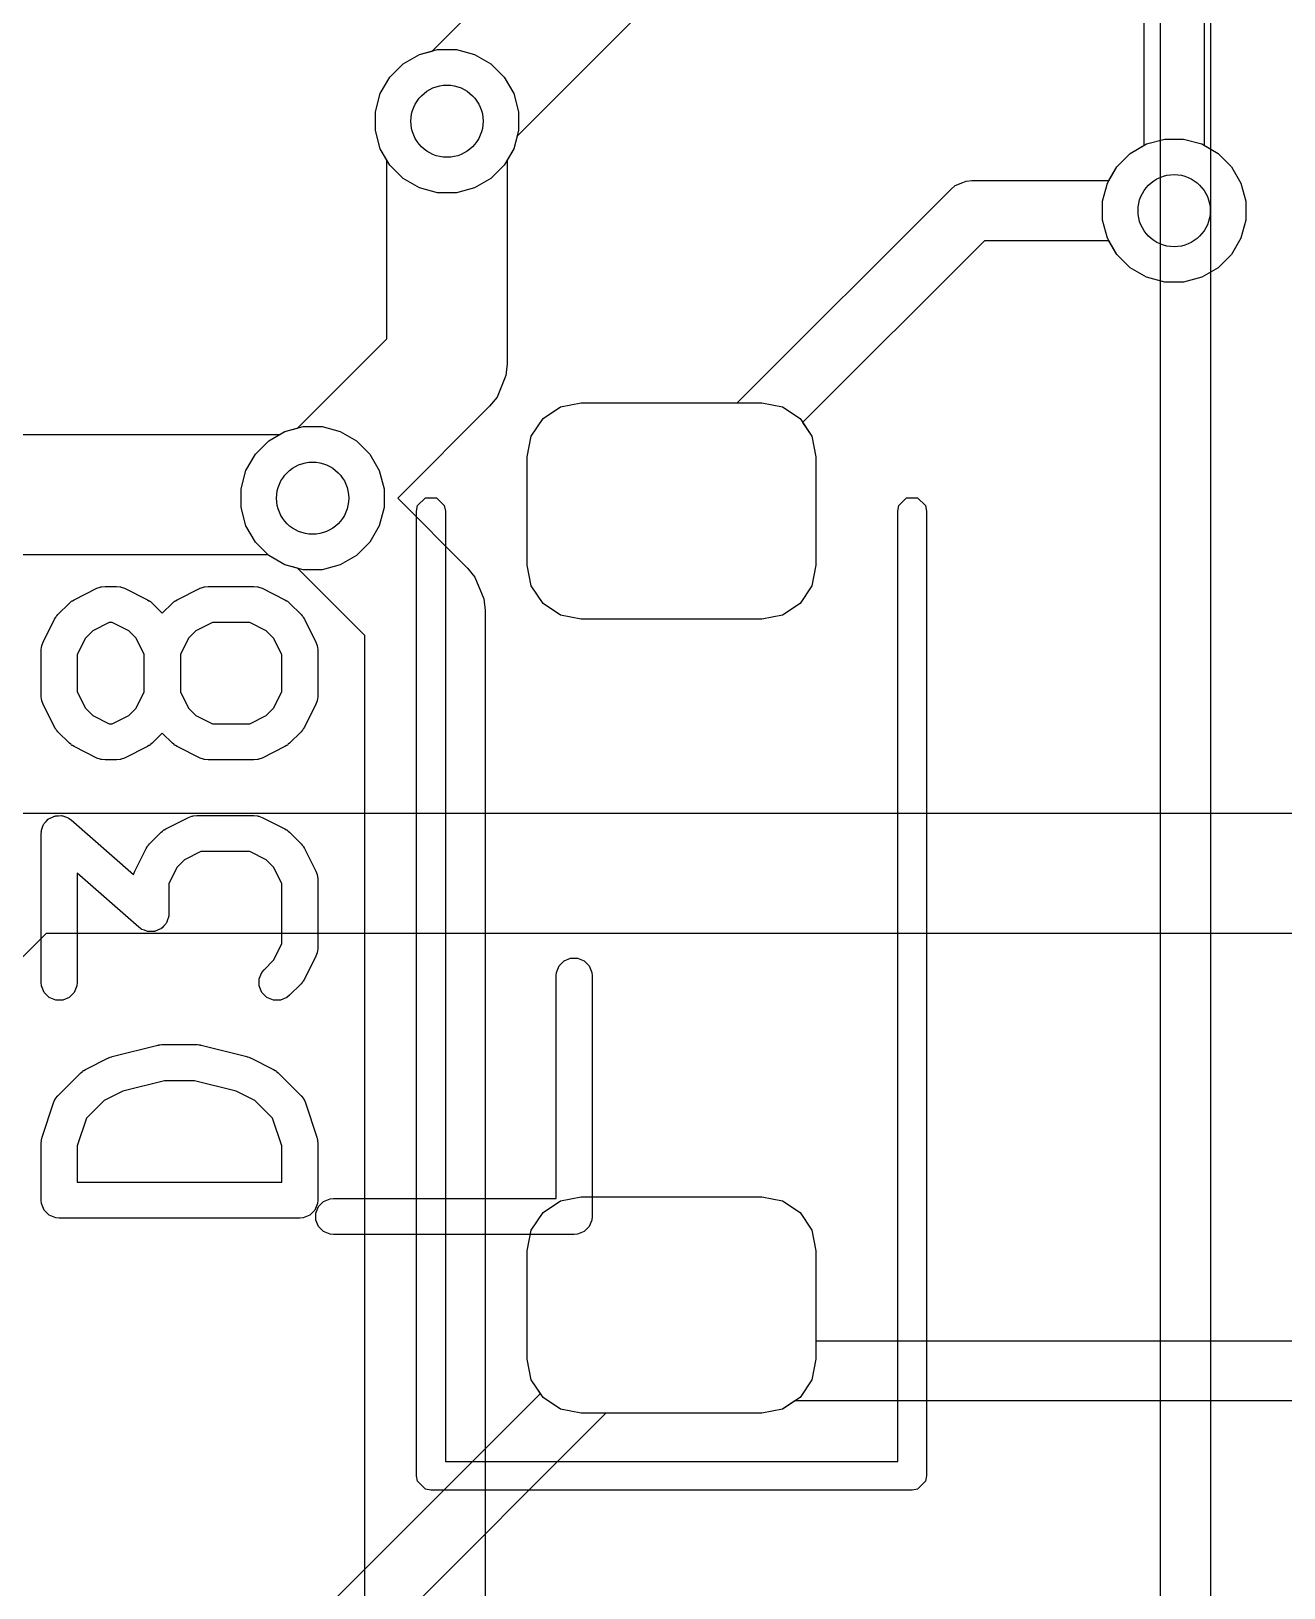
# Model space of a CAD drawing. Header units: millimetres. Extents: x 14 to 286, y -133 to -45.
# Drawn here: x 252.81 to 258.02, y -84.68 to -78.21 of the extents above; entities that cross this region are included whole.
import ezdxf

# ---------------------------------------------------------------- set-up
doc = ezdxf.new("R2010")
doc.units = ezdxf.units.MM
for name, color, linetype, true_color in [('B.Cu', 153, 'CONTINUOUS', 0x4d7fc4), ('F.Cu', 13, 'CONTINUOUS', 0xc83434), ('F.Mask', 201, 'CONTINUOUS', 0xd864ff), ('F.Paste', 253, 'CONTINUOUS', 0xb4a09a), ('F.Silkscreen', 41, 'CONTINUOUS', 0xf2eda1), ('User.Drawings', 9, 'CONTINUOUS', 0xc2c2c2)]:
    doc.layers.add(name, color=color, linetype=linetype, true_color=true_color)

msp = doc.modelspace()

# ---------------------------------------------------------------- linework, layer by layer
at = {"layer": 'B.Cu', "linetype": 'CONTINUOUS'}
for p, q in [((257.684, -76.6407), (257.684, -78.687622)), ((257.434, -78.687622), (257.434, -76.692476)), ((254.421895, -78.310036), (254.497542, -78.289767)), ((254.497542, -78.289767), (254.575858, -78.289767)), ((254.575858, -78.289767), (254.651505, -78.310036)), ((254.298694, -78.404572), (254.354072, -78.349194)), ((254.354072, -78.349194), (254.421895, -78.310036)), ((254.651505, -78.310036), (254.719328, -78.349194)), ((254.719328, -78.349194), (254.774706, -78.404572)), ((254.259536, -78.472395), (254.298694, -78.404572)), ((254.774706, -78.404572), (254.813864, -78.472395)), ((254.239267, -78.548042), (254.259536, -78.472395)), ((254.813864, -78.472395), (254.834133, -78.548042)), ((254.239267, -78.626358), (254.239267, -78.548042)), ((254.834133, -78.548042), (254.834133, -78.626358)), ((254.259536, -78.702005), (254.239267, -78.626358)), ((254.834133, -78.626358), (254.813864, -78.702005)), ((254.2867, -78.749053), (254.259536, -78.702005)), ((254.813864, -78.702005), (254.7867, -78.749053)), ((257.320994, -78.776272), (257.376372, -78.720894)), ((257.376372, -78.720894), (257.434, -78.687622)), ((257.684, -78.687622), (257.741628, -78.720894)), ((257.741628, -78.720894), (257.797006, -78.776272)), ((254.2867, -79.491946), (254.2867, -78.749053)), ((254.7867, -78.749053), (254.7867, -79.5955)), ((257.281836, -78.844095), (257.320994, -78.776272)), ((257.797006, -78.776272), (257.836164, -78.844095)), ((257.261567, -78.919742), (257.281836, -78.844095)), ((257.836164, -78.844095), (257.856433, -78.919742)), ((257.261567, -78.998058), (257.261567, -78.919742)), ((257.856433, -78.919742), (257.856433, -78.998058)), ((257.281836, -79.073705), (257.261567, -78.998058)), ((257.856433, -78.998058), (257.836164, -79.073705)), ((257.320994, -79.141528), (257.281836, -79.073705)), ((257.836164, -79.073705), (257.797006, -79.141528)), ((257.376372, -79.196906), (257.320994, -79.141528)), ((257.444195, -79.236064), (257.376372, -79.196906)), ((257.741628, -79.196906), (257.673805, -79.236064)), ((257.797006, -79.141528), (257.741628, -79.196906)), ((257.519842, -79.256333), (257.444195, -79.236064)), ((257.598158, -79.256333), (257.519842, -79.256333)), ((257.673805, -79.236064), (257.598158, -79.256333)), ((253.91577, -79.862875), (254.2867, -79.491946)), ((254.781897, -79.644272), (254.744568, -79.734392)), ((254.7867, -79.5955), (254.781897, -79.644262)), ((254.781897, -79.644262), (254.781897, -79.644272)), ((254.713477, -79.772276), (254.331653, -80.154099)), ((254.744568, -79.734392), (254.713477, -79.772276)), ((253.795472, -79.916094), (253.863295, -79.876936)), ((253.863295, -79.876936), (253.91577, -79.862875)), ((253.700936, -80.039295), (253.740094, -79.971472)), ((253.740094, -79.971472), (253.795472, -79.916094)), ((253.680667, -80.114942), (253.700936, -80.039295)), ((253.680667, -80.193258), (253.680667, -80.114942)), ((254.331653, -80.154099), (254.621877, -80.444323)), ((253.700936, -80.268905), (253.680667, -80.193258)), ((253.740094, -80.336728), (253.700936, -80.268905)), ((253.795472, -80.392106), (253.740094, -80.336728)), ((253.863295, -80.431264), (253.795472, -80.392106)), ((253.91577, -80.445324), (253.863295, -80.431264)), ((254.1951, -80.724654), (253.91577, -80.445324)), ((254.621877, -80.444323), (254.652968, -80.482208)), ((254.652968, -80.482208), (254.690297, -80.572328)), ((254.690297, -80.572328), (254.690297, -80.572337)), ((254.690297, -80.572337), (254.6951, -80.6211)), ((254.6951, -80.6211), (254.6951, -87.228346)), ((254.1951, -87.228346), (254.1951, -80.724654))]:
    msp.add_line(p, q, dxfattribs=at)
at = {"layer": 'B.Cu'}
for centre in [(254.5367, -78.5872), (257.559, -78.9589), (253.9781, -80.1541)]:
    msp.add_circle(centre, 0.15, dxfattribs=at)
at = {"layer": 'F.Cu', "linetype": 'CONTINUOUS'}
for p, q in [((254.47437, -78.295975), (255.903424, -76.866923)), ((256.183753, -77.2937), (254.827924, -78.649529)), ((254.298694, -78.404572), (254.354072, -78.349194)), ((254.354072, -78.349194), (254.421895, -78.310036)), ((254.421895, -78.310036), (254.47437, -78.295975)), ((254.259536, -78.472395), (254.298694, -78.404572)), ((254.239267, -78.548042), (254.259536, -78.472395)), ((254.239267, -78.626358), (254.239267, -78.548042)), ((254.259536, -78.702005), (254.239267, -78.626358)), ((254.827924, -78.649529), (254.813864, -78.702005)), ((257.376372, -78.720894), (257.444195, -78.681736)), ((257.444195, -78.681736), (257.519842, -78.661467)), ((257.519842, -78.661467), (257.598158, -78.661467)), ((257.598158, -78.661467), (257.673805, -78.681736)), ((257.673805, -78.681736), (257.741628, -78.720894)), ((254.298694, -78.769828), (254.259536, -78.702005)), ((254.813864, -78.702005), (254.774706, -78.769828)), ((257.320994, -78.776272), (257.376372, -78.720894)), ((257.741628, -78.720894), (257.797006, -78.776272)), ((254.354072, -78.825206), (254.298694, -78.769828)), ((254.774706, -78.769828), (254.719328, -78.825206)), ((257.287722, -78.8339), (257.320994, -78.776272)), ((257.797006, -78.776272), (257.836164, -78.844095)), ((254.421895, -78.864364), (254.354072, -78.825206)), ((254.497542, -78.884633), (254.421895, -78.864364)), ((254.651505, -78.864364), (254.575858, -78.884633)), ((254.719328, -78.825206), (254.651505, -78.864364)), ((255.743224, -79.7575), (256.630212, -78.870512)), ((256.630212, -78.870512), (256.649148, -78.854971)), ((256.649148, -78.854971), (256.649154, -78.854966)), ((256.649154, -78.854966), (256.681015, -78.841768)), ((256.681015, -78.841768), (256.694213, -78.836302)), ((256.694213, -78.836302), (256.694214, -78.836302)), ((256.694214, -78.836302), (256.7186, -78.8339)), ((256.7186, -78.8339), (257.287722, -78.8339)), ((257.836164, -78.844095), (257.856433, -78.919742)), ((254.575858, -78.884633), (254.497542, -78.884633)), ((257.856433, -78.919742), (257.856433, -78.998058)), ((257.856433, -78.998058), (257.836164, -79.073705)), ((256.770376, -79.0839), (256.014824, -79.839451)), ((257.287722, -79.0839), (256.770376, -79.0839)), ((257.320994, -79.141528), (257.287722, -79.0839)), ((257.836164, -79.073705), (257.797006, -79.141528)), ((257.376372, -79.196906), (257.320994, -79.141528)), ((257.444195, -79.236064), (257.376372, -79.196906)), ((257.741628, -79.196906), (257.673805, -79.236064)), ((257.797006, -79.141528), (257.741628, -79.196906)), ((257.519842, -79.256333), (257.444195, -79.236064)), ((257.598158, -79.256333), (257.519842, -79.256333)), ((257.673805, -79.236064), (257.598158, -79.256333)), ((254.935901, -79.823401), (255.008896, -79.774627)), ((255.008896, -79.774627), (255.095, -79.7575)), ((255.095, -79.7575), (255.743224, -79.7575)), ((254.887127, -79.896396), (254.935901, -79.823401)), ((256.014824, -79.839451), (256.052873, -79.896396)), ((251.471049, -79.89), (253.840668, -79.89)), ((253.840668, -79.89), (253.863295, -79.876936)), ((253.863295, -79.876936), (253.938942, -79.856667)), ((253.938942, -79.856667), (254.017258, -79.856667)), ((254.017258, -79.856667), (254.092905, -79.876936)), ((254.092905, -79.876936), (254.160728, -79.916094)), ((254.87, -79.9825), (254.887127, -79.896396)), ((256.052873, -79.896396), (256.07, -79.9825)), ((254.160728, -79.916094), (254.216106, -79.971472)), ((254.216106, -79.971472), (254.255264, -80.039295)), ((254.255264, -80.039295), (254.275533, -80.114942)), ((254.87, -80.4325), (254.87, -79.9825)), ((256.07, -79.9825), (256.07, -80.4325)), ((254.275533, -80.114942), (254.275533, -80.193258)), ((254.275533, -80.193258), (254.255264, -80.268905)), ((254.255264, -80.268905), (254.216106, -80.336728)), ((254.216106, -80.336728), (254.160728, -80.392106)), ((253.793366, -80.39), (251.471049, -80.39)), ((253.795472, -80.392106), (253.793366, -80.39)), ((253.863295, -80.431264), (253.795472, -80.392106)), ((254.160728, -80.392106), (254.092905, -80.431264)), ((253.938942, -80.451533), (253.863295, -80.431264)), ((254.017258, -80.451533), (253.938942, -80.451533)), ((254.092905, -80.431264), (254.017258, -80.451533)), ((254.887127, -80.518604), (254.87, -80.4325)), ((256.07, -80.4325), (256.052873, -80.518604)), ((254.935901, -80.591599), (254.887127, -80.518604)), ((256.052873, -80.518604), (256.004099, -80.591599)), ((255.008896, -80.640373), (254.935901, -80.591599)), ((256.004099, -80.591599), (255.931104, -80.640373)), ((255.095, -80.6575), (255.008896, -80.640373)), ((255.845, -80.6575), (255.095, -80.6575)), ((255.931104, -80.640373), (255.845, -80.6575)), ((252.7664, -81.4637), (263.760251, -81.4637)), ((252.869954, -81.9637), (251.961577, -82.872077)), ((263.760251, -81.9637), (252.869954, -81.9637)), ((254.935901, -83.123401), (255.008896, -83.074627)), ((255.008896, -83.074627), (255.095, -83.0575)), ((255.095, -83.0575), (255.845, -83.0575)), ((255.845, -83.0575), (255.931104, -83.074627)), ((255.931104, -83.074627), (256.004099, -83.123401)), ((254.887127, -83.196396), (254.935901, -83.123401)), ((256.004099, -83.123401), (256.052873, -83.196396)), ((254.87, -83.2825), (254.887127, -83.196396)), ((256.052873, -83.196396), (256.07, -83.2825)), ((254.87, -83.7325), (254.87, -83.2825)), ((256.07, -83.2825), (256.07, -83.6562)), ((256.07, -83.6562), (273.7863, -83.6562)), ((254.887127, -83.818604), (254.87, -83.7325)), ((254.925175, -83.875547), (254.887127, -83.818604)), ((251.205024, -87.5957), (254.925175, -83.875547)), ((255.982247, -83.9062), (255.931104, -83.940373)), ((273.7863, -83.9062), (255.982247, -83.9062)), ((255.196777, -83.9575), (251.345188, -87.809088)), ((255.845, -83.9575), (255.196777, -83.9575)), ((255.931104, -83.940373), (255.845, -83.9575))]:
    msp.add_line(p, q, dxfattribs=at)
at = {"layer": 'F.Cu'}
for centre in [(254.5367, -78.5872), (257.559, -78.9589), (253.9781, -80.1541)]:
    msp.add_circle(centre, 0.15, dxfattribs=at)
at = {"layer": 'F.Mask', "linetype": 'CONTINUOUS'}
for p, q in [((254.935901, -79.823401), (255.008896, -79.774627)), ((255.008896, -79.774627), (255.095, -79.7575)), ((255.095, -79.7575), (255.845, -79.7575)), ((255.845, -79.7575), (255.931104, -79.774627)), ((255.931104, -79.774627), (256.004099, -79.823401)), ((254.887127, -79.896396), (254.935901, -79.823401)), ((256.004099, -79.823401), (256.052873, -79.896396)), ((254.87, -79.9825), (254.887127, -79.896396)), ((256.052873, -79.896396), (256.07, -79.9825)), ((254.87, -80.4325), (254.87, -79.9825)), ((256.07, -79.9825), (256.07, -80.4325)), ((254.887127, -80.518604), (254.87, -80.4325)), ((256.07, -80.4325), (256.052873, -80.518604)), ((254.935901, -80.591599), (254.887127, -80.518604)), ((256.052873, -80.518604), (256.004099, -80.591599)), ((255.008896, -80.640373), (254.935901, -80.591599)), ((256.004099, -80.591599), (255.931104, -80.640373)), ((255.095, -80.6575), (255.008896, -80.640373)), ((255.845, -80.6575), (255.095, -80.6575)), ((255.931104, -80.640373), (255.845, -80.6575)), ((254.935901, -83.123401), (255.008896, -83.074627)), ((255.008896, -83.074627), (255.095, -83.0575)), ((255.095, -83.0575), (255.845, -83.0575)), ((255.845, -83.0575), (255.931104, -83.074627)), ((255.931104, -83.074627), (256.004099, -83.123401)), ((254.887127, -83.196396), (254.935901, -83.123401)), ((256.004099, -83.123401), (256.052873, -83.196396)), ((254.87, -83.2825), (254.887127, -83.196396)), ((256.052873, -83.196396), (256.07, -83.2825)), ((254.87, -83.7325), (254.87, -83.2825)), ((256.07, -83.2825), (256.07, -83.7325)), ((254.887127, -83.818604), (254.87, -83.7325)), ((256.07, -83.7325), (256.052873, -83.818604)), ((254.935901, -83.891599), (254.887127, -83.818604)), ((256.052873, -83.818604), (256.004099, -83.891599)), ((255.008896, -83.940373), (254.935901, -83.891599)), ((256.004099, -83.891599), (255.931104, -83.940373)), ((255.095, -83.9575), (255.008896, -83.940373)), ((255.845, -83.9575), (255.095, -83.9575)), ((255.931104, -83.940373), (255.845, -83.9575))]:
    msp.add_line(p, q, dxfattribs=at)
at = {"layer": 'F.Paste', "linetype": 'CONTINUOUS'}
for p, q in [((254.935901, -79.823401), (255.008896, -79.774627)), ((255.008896, -79.774627), (255.095, -79.7575)), ((255.095, -79.7575), (255.845, -79.7575)), ((255.845, -79.7575), (255.931104, -79.774627)), ((255.931104, -79.774627), (256.004099, -79.823401)), ((254.887127, -79.896396), (254.935901, -79.823401)), ((256.004099, -79.823401), (256.052873, -79.896396)), ((254.87, -79.9825), (254.887127, -79.896396)), ((256.052873, -79.896396), (256.07, -79.9825)), ((254.87, -80.4325), (254.87, -79.9825)), ((256.07, -79.9825), (256.07, -80.4325)), ((254.887127, -80.518604), (254.87, -80.4325)), ((256.07, -80.4325), (256.052873, -80.518604)), ((254.935901, -80.591599), (254.887127, -80.518604)), ((256.052873, -80.518604), (256.004099, -80.591599)), ((255.008896, -80.640373), (254.935901, -80.591599)), ((256.004099, -80.591599), (255.931104, -80.640373)), ((255.095, -80.6575), (255.008896, -80.640373)), ((255.845, -80.6575), (255.095, -80.6575)), ((255.931104, -80.640373), (255.845, -80.6575)), ((254.935901, -83.123401), (255.008896, -83.074627)), ((255.008896, -83.074627), (255.095, -83.0575)), ((255.095, -83.0575), (255.845, -83.0575)), ((255.845, -83.0575), (255.931104, -83.074627)), ((255.931104, -83.074627), (256.004099, -83.123401)), ((254.887127, -83.196396), (254.935901, -83.123401)), ((256.004099, -83.123401), (256.052873, -83.196396)), ((254.87, -83.2825), (254.887127, -83.196396)), ((256.052873, -83.196396), (256.07, -83.2825)), ((254.87, -83.7325), (254.87, -83.2825)), ((256.07, -83.2825), (256.07, -83.7325)), ((254.887127, -83.818604), (254.87, -83.7325)), ((256.07, -83.7325), (256.052873, -83.818604)), ((254.935901, -83.891599), (254.887127, -83.818604)), ((256.052873, -83.818604), (256.004099, -83.891599)), ((255.008896, -83.940373), (254.935901, -83.891599)), ((256.004099, -83.891599), (255.931104, -83.940373)), ((255.095, -83.9575), (255.008896, -83.940373)), ((255.845, -83.9575), (255.095, -83.9575)), ((255.931104, -83.940373), (255.845, -83.9575))]:
    msp.add_line(p, q, dxfattribs=at)
at = {"layer": 'F.Silkscreen', "linetype": 'CONTINUOUS'}
for p, q in [((254.414567, -80.184539), (254.447039, -80.152067)), ((254.447039, -80.152067), (254.492961, -80.152067)), ((254.492961, -80.152067), (254.525433, -80.184539)), ((256.414566, -80.184539), (256.447038, -80.152067)), ((256.447038, -80.152067), (256.49296, -80.152067)), ((256.49296, -80.152067), (256.525432, -80.184539)), ((254.41, -80.2075), (254.414567, -80.184539)), ((254.41, -84.2175), (254.41, -80.2075)), ((254.525433, -80.184539), (254.53, -80.2075)), ((254.53, -80.2075), (254.53, -84.1575)), ((256.409999, -80.2075), (256.414566, -80.184539)), ((256.409999, -84.1575), (256.409999, -80.2075)), ((256.525432, -80.184539), (256.529999, -80.2075)), ((256.529999, -80.2075), (256.53, -84.217501)), ((252.986516, -80.576132), (253.081754, -80.528513)), ((253.081754, -80.528513), (253.095485, -80.523258)), ((253.095485, -80.523258), (253.098174, -80.523066)), ((253.098174, -80.523066), (253.100663, -80.522036)), ((253.100663, -80.522036), (253.115295, -80.520595)), ((253.115295, -80.520595), (253.162914, -80.520595)), ((253.162914, -80.520595), (253.177546, -80.522036)), ((253.177546, -80.522036), (253.180035, -80.523067)), ((253.180035, -80.523067), (253.182723, -80.523258)), ((253.182723, -80.523258), (253.196455, -80.528513)), ((253.196455, -80.528513), (253.291693, -80.576132)), ((253.415087, -80.576132), (253.510325, -80.528513)), ((253.510325, -80.528513), (253.524056, -80.523258)), ((253.524056, -80.523258), (253.526745, -80.523066)), ((253.526745, -80.523066), (253.529234, -80.522036)), ((253.529234, -80.522036), (253.543866, -80.520595)), ((253.543866, -80.520595), (253.734342, -80.520595)), ((253.734342, -80.520595), (253.748974, -80.522036)), ((253.748974, -80.522036), (253.751463, -80.523067)), ((253.751463, -80.523067), (253.754151, -80.523258)), ((253.754151, -80.523258), (253.767883, -80.528513)), ((253.767883, -80.528513), (253.863121, -80.576132)), ((252.919405, -80.6378), (252.967024, -80.590181)), ((252.967024, -80.590181), (252.972773, -80.585462)), ((252.972773, -80.585462), (252.974073, -80.583964)), ((252.974073, -80.583964), (252.976332, -80.582542)), ((252.976332, -80.582542), (252.978389, -80.580854)), ((252.978389, -80.580854), (252.980216, -80.580096)), ((252.980216, -80.580096), (252.986516, -80.576132)), ((253.291693, -80.576132), (253.297992, -80.580096)), ((253.297992, -80.580096), (253.29982, -80.580854)), ((253.29982, -80.580854), (253.301876, -80.582542)), ((253.301876, -80.582542), (253.304136, -80.583964)), ((253.304136, -80.583964), (253.305435, -80.585462)), ((253.305435, -80.585462), (253.311185, -80.590181)), ((253.311185, -80.590181), (253.35339, -80.632386)), ((253.35339, -80.632386), (253.395595, -80.590181)), ((253.395595, -80.590181), (253.401344, -80.585462)), ((253.401344, -80.585462), (253.402644, -80.583964)), ((253.402644, -80.583964), (253.404903, -80.582542)), ((253.404903, -80.582542), (253.40696, -80.580854)), ((253.40696, -80.580854), (253.408787, -80.580096)), ((253.408787, -80.580096), (253.415087, -80.576132)), ((253.863121, -80.576132), (253.869417, -80.580095)), ((253.869417, -80.580095), (253.871247, -80.580853)), ((253.871247, -80.580853), (253.873305, -80.582542)), ((253.873305, -80.582542), (253.875564, -80.583964)), ((253.875564, -80.583964), (253.876863, -80.585462)), ((253.876863, -80.585462), (253.882612, -80.59018)), ((253.882612, -80.59018), (253.930232, -80.637799)), ((252.857737, -80.75253), (252.905356, -80.657292)), ((252.905356, -80.657292), (252.90932, -80.650992)), ((252.90932, -80.650992), (252.910078, -80.649165)), ((252.910078, -80.649165), (252.911766, -80.647108)), ((252.911766, -80.647108), (252.913188, -80.644849)), ((252.913188, -80.644849), (252.914686, -80.643549)), ((252.914686, -80.643549), (252.919405, -80.6378)), ((253.133, -80.670595), (253.064484, -80.704853)), ((253.145209, -80.670595), (253.133, -80.670595)), ((253.213725, -80.704853), (253.145209, -80.670595)), ((253.561571, -80.670595), (253.493055, -80.704853)), ((253.716637, -80.670595), (253.561571, -80.670595)), ((253.785153, -80.704853), (253.716637, -80.670595)), ((253.930232, -80.637799), (253.93495, -80.643548)), ((253.93495, -80.643548), (253.93645, -80.644849)), ((253.93645, -80.644849), (253.937872, -80.647108)), ((253.937872, -80.647108), (253.93956, -80.649165)), ((253.93956, -80.649165), (253.940317, -80.650992)), ((253.940317, -80.650992), (253.944282, -80.657292)), ((253.944282, -80.657292), (253.991901, -80.75253)), ((252.852482, -80.766262), (252.857737, -80.75253)), ((253.034077, -80.73526), (252.999819, -80.803776)), ((253.064484, -80.704853), (253.034077, -80.73526)), ((253.244132, -80.73526), (253.213725, -80.704853)), ((253.27839, -80.803776), (253.244132, -80.73526)), ((253.462648, -80.73526), (253.42839, -80.803776)), ((253.493055, -80.704853), (253.462648, -80.73526)), ((253.815561, -80.73526), (253.785153, -80.704853)), ((253.849819, -80.803776), (253.815561, -80.73526)), ((253.991901, -80.75253), (253.997156, -80.766261)), ((252.849819, -80.786071), (252.85126, -80.771439)), ((252.849819, -80.976547), (252.849819, -80.786071)), ((252.85126, -80.771439), (252.852291, -80.768949)), ((252.852291, -80.768949), (252.852482, -80.766262)), ((252.999819, -80.803776), (252.999819, -80.958842)), ((253.27839, -80.958842), (253.27839, -80.803776)), ((253.42839, -80.803776), (253.42839, -80.958842)), ((253.849819, -80.958842), (253.849819, -80.803776)), ((253.997156, -80.766261), (253.997347, -80.76895)), ((253.997347, -80.76895), (253.998378, -80.771439)), ((253.998378, -80.771439), (253.999819, -80.786071)), ((253.999819, -80.786071), (253.999819, -80.976547)), ((252.85126, -80.991179), (252.849819, -80.976547)), ((252.852291, -80.993668), (252.85126, -80.991179)), ((252.852482, -80.996356), (252.852291, -80.993668)), ((252.857737, -81.010088), (252.852482, -80.996356)), ((252.905356, -81.105326), (252.857737, -81.010088)), ((252.999819, -80.958842), (253.034077, -81.027358)), ((253.244132, -81.027358), (253.27839, -80.958842)), ((253.42839, -80.958842), (253.462648, -81.027358)), ((253.815561, -81.027357), (253.849819, -80.958842)), ((253.991901, -81.010088), (253.944282, -81.105326)), ((253.997156, -80.996357), (253.991901, -81.010088)), ((253.997347, -80.993667), (253.997156, -80.996357)), ((253.998378, -80.991179), (253.997347, -80.993667)), ((253.999819, -80.976547), (253.998378, -80.991179)), ((253.034077, -81.027358), (253.064484, -81.057765)), ((253.064484, -81.057765), (253.133, -81.092023)), ((253.145209, -81.092023), (253.213725, -81.057765)), ((253.213725, -81.057765), (253.244132, -81.027358)), ((253.462648, -81.027358), (253.493055, -81.057765)), ((253.493055, -81.057765), (253.561571, -81.092023)), ((253.716637, -81.092023), (253.785153, -81.057764)), ((253.785153, -81.057764), (253.815561, -81.027357)), ((252.90932, -81.111625), (252.905356, -81.105326)), ((252.910078, -81.113453), (252.90932, -81.111625)), ((252.911766, -81.115509), (252.910078, -81.113453)), ((252.913188, -81.117769), (252.911766, -81.115509)), ((252.914686, -81.119068), (252.913188, -81.117769)), ((252.919405, -81.124818), (252.914686, -81.119068)), ((252.967024, -81.172437), (252.919405, -81.124818)), ((253.133, -81.092023), (253.145209, -81.092023)), ((253.35339, -81.130232), (253.311185, -81.172437)), ((253.395595, -81.172437), (253.35339, -81.130232)), ((253.561571, -81.092023), (253.716637, -81.092023)), ((253.930232, -81.124819), (253.882612, -81.172438)), ((253.93495, -81.119069), (253.930232, -81.124819)), ((253.93645, -81.117769), (253.93495, -81.119069)), ((253.937872, -81.115509), (253.93645, -81.117769)), ((253.93956, -81.113453), (253.937872, -81.115509)), ((253.940317, -81.111625), (253.93956, -81.113453)), ((253.944282, -81.105326), (253.940317, -81.111625)), ((252.972773, -81.177155), (252.967024, -81.172437)), ((252.974073, -81.178654), (252.972773, -81.177155)), ((252.976332, -81.180075), (252.974073, -81.178654)), ((252.978389, -81.181764), (252.976332, -81.180075)), ((252.980216, -81.182521), (252.978389, -81.181764)), ((252.986516, -81.186486), (252.980216, -81.182521)), ((253.081754, -81.234105), (252.986516, -81.186486)), ((253.291693, -81.186486), (253.196455, -81.234105)), ((253.297992, -81.182521), (253.291693, -81.186486)), ((253.29982, -81.181764), (253.297992, -81.182521)), ((253.301876, -81.180075), (253.29982, -81.181764)), ((253.304136, -81.178654), (253.301876, -81.180075)), ((253.305435, -81.177155), (253.304136, -81.178654)), ((253.311185, -81.172437), (253.305435, -81.177155)), ((253.401344, -81.177155), (253.395595, -81.172437)), ((253.402644, -81.178654), (253.401344, -81.177155)), ((253.404903, -81.180075), (253.402644, -81.178654)), ((253.40696, -81.181764), (253.404903, -81.180075)), ((253.408787, -81.182521), (253.40696, -81.181764)), ((253.415087, -81.186486), (253.408787, -81.182521)), ((253.510325, -81.234105), (253.415087, -81.186486)), ((253.863121, -81.186486), (253.767883, -81.234105)), ((253.869417, -81.182522), (253.863121, -81.186486)), ((253.871247, -81.181765), (253.869417, -81.182522)), ((253.873305, -81.180075), (253.871247, -81.181765)), ((253.875564, -81.178654), (253.873305, -81.180075)), ((253.876863, -81.177155), (253.875564, -81.178654)), ((253.882612, -81.172438), (253.876863, -81.177155)), ((253.095485, -81.23936), (253.081754, -81.234105)), ((253.098174, -81.239551), (253.095485, -81.23936)), ((253.100663, -81.240582), (253.098174, -81.239551)), ((253.115295, -81.242023), (253.100663, -81.240582)), ((253.162914, -81.242023), (253.115295, -81.242023)), ((253.177546, -81.240582), (253.162914, -81.242023)), ((253.180035, -81.23955), (253.177546, -81.240582)), ((253.182723, -81.23936), (253.180035, -81.23955)), ((253.196455, -81.234105), (253.182723, -81.23936)), ((253.524056, -81.23936), (253.510325, -81.234105)), ((253.526745, -81.239551), (253.524056, -81.23936)), ((253.529234, -81.240582), (253.526745, -81.239551)), ((253.543866, -81.242023), (253.529234, -81.240582)), ((253.734342, -81.242023), (253.543866, -81.242023)), ((253.748974, -81.240582), (253.734342, -81.242023)), ((253.751463, -81.23955), (253.748974, -81.240582)), ((253.754151, -81.23936), (253.751463, -81.23955)), ((253.767883, -81.234105), (253.754151, -81.23936)), ((252.85126, -81.533344), (252.855923, -81.522086)), ((252.855923, -81.522086), (252.859825, -81.510549)), ((252.859825, -81.510549), (252.86149, -81.508644)), ((252.86149, -81.508644), (252.862459, -81.506308)), ((252.862459, -81.506308), (252.871069, -81.497697)), ((252.871069, -81.497697), (252.879095, -81.488525)), ((252.879095, -81.488525), (252.881364, -81.487402)), ((252.881364, -81.487402), (252.883151, -81.485616)), ((252.883151, -81.485616), (252.894401, -81.480955)), ((252.894401, -81.480955), (252.905327, -81.475553)), ((252.905327, -81.475553), (252.90785, -81.475384)), ((252.90785, -81.475384), (252.910187, -81.474417)), ((252.910187, -81.474417), (252.922372, -81.474417)), ((252.922372, -81.474417), (252.934525, -81.473607)), ((252.934525, -81.473607), (252.93692, -81.474417)), ((252.93692, -81.474417), (252.939451, -81.474417)), ((252.939451, -81.474417), (252.950708, -81.47908)), ((252.950708, -81.47908), (252.962246, -81.482982)), ((252.962246, -81.482982), (252.965163, -81.485067)), ((252.965163, -81.485067), (252.966487, -81.485616)), ((252.966487, -81.485616), (252.967882, -81.487011)), ((252.967882, -81.487011), (252.974207, -81.491533)), ((252.974207, -81.491533), (253.233516, -81.718428)), ((253.361168, -81.532477), (253.367468, -81.528513)), ((253.367468, -81.528513), (253.462706, -81.480894)), ((253.462706, -81.480894), (253.476437, -81.475639)), ((253.476437, -81.475639), (253.479126, -81.475447)), ((253.479126, -81.475447), (253.481615, -81.474417)), ((253.481615, -81.474417), (253.496247, -81.472976)), ((253.496247, -81.472976), (253.734342, -81.472976)), ((253.734342, -81.472976), (253.748974, -81.474417)), ((253.748974, -81.474417), (253.751463, -81.475448)), ((253.751463, -81.475448), (253.754151, -81.475639)), ((253.754151, -81.475639), (253.767883, -81.480894)), ((253.767883, -81.480894), (253.863121, -81.528513)), ((253.863121, -81.528513), (253.869417, -81.532476)), ((252.849819, -81.547976), (252.850581, -81.540237)), ((252.849819, -82.167023), (252.849819, -81.547976)), ((252.85045, -81.53827), (252.850908, -81.536914)), ((252.850581, -81.540237), (252.85045, -81.53827)), ((252.850908, -81.536914), (252.85126, -81.533344)), ((253.295638, -81.59593), (253.300357, -81.590181)), ((253.300357, -81.590181), (253.347976, -81.542562)), ((253.347976, -81.542562), (253.353725, -81.537843)), ((253.353725, -81.537843), (253.355025, -81.536345)), ((253.355025, -81.536345), (253.357284, -81.534923)), ((253.357284, -81.534923), (253.359341, -81.533235)), ((253.359341, -81.533235), (253.361168, -81.532477)), ((253.869417, -81.532476), (253.871247, -81.533234)), ((253.871247, -81.533234), (253.873305, -81.534923)), ((253.873305, -81.534923), (253.875564, -81.536345)), ((253.875564, -81.536345), (253.876863, -81.537843)), ((253.876863, -81.537843), (253.882612, -81.542561)), ((253.882612, -81.542561), (253.930232, -81.59018)), ((253.930232, -81.59018), (253.93495, -81.595929)), ((253.238689, -81.704911), (253.286308, -81.609673)), ((253.286308, -81.609673), (253.290272, -81.603373)), ((253.290272, -81.603373), (253.29103, -81.601546)), ((253.29103, -81.601546), (253.292718, -81.599489)), ((253.292718, -81.599489), (253.29414, -81.59723)), ((253.29414, -81.59723), (253.295638, -81.59593)), ((253.445436, -81.657234), (253.415029, -81.687641)), ((253.513952, -81.622976), (253.445436, -81.657234)), ((253.716637, -81.622976), (253.513952, -81.622976)), ((253.785153, -81.657234), (253.716637, -81.622976)), ((253.815561, -81.687641), (253.785153, -81.657234)), ((253.93495, -81.595929), (253.93645, -81.59723)), ((253.93645, -81.59723), (253.937872, -81.599489)), ((253.937872, -81.599489), (253.93956, -81.601546)), ((253.93956, -81.601546), (253.940317, -81.603373)), ((253.940317, -81.603373), (253.944282, -81.609673)), ((253.944282, -81.609673), (253.991901, -81.704911)), ((253.256383, -81.937752), (252.999819, -81.713258)), ((252.999819, -81.713258), (252.999819, -82.167023)), ((253.233516, -81.718428), (253.238689, -81.704911)), ((253.415029, -81.687641), (253.380771, -81.756157)), ((253.849819, -81.756157), (253.815561, -81.687641)), ((253.991901, -81.704911), (253.997156, -81.718642)), ((253.997156, -81.718642), (253.997347, -81.721331)), ((253.997347, -81.721331), (253.998378, -81.72382)), ((253.998378, -81.72382), (253.999819, -81.738452)), ((253.380771, -81.756157), (253.380771, -81.881309)), ((253.849819, -82.006461), (253.849819, -81.756157)), ((253.999819, -81.738452), (253.999819, -82.024166)), ((253.374666, -81.907198), (253.370765, -81.918736)), ((253.37933, -81.895941), (253.374666, -81.907198)), ((253.379681, -81.89237), (253.37933, -81.895941)), ((253.38014, -81.891015), (253.379681, -81.89237)), ((253.380771, -81.881309), (253.380008, -81.889047)), ((253.380008, -81.889047), (253.38014, -81.891015)), ((253.262707, -81.942273), (253.256383, -81.937752)), ((253.264103, -81.943669), (253.262707, -81.942273)), ((253.265426, -81.944217), (253.264103, -81.943669)), ((253.268344, -81.946303), (253.265426, -81.944217)), ((253.279881, -81.950204), (253.268344, -81.946303)), ((253.291139, -81.954868), (253.279881, -81.950204)), ((253.29367, -81.954868), (253.291139, -81.954868)), ((253.296065, -81.955678), (253.29367, -81.954868)), ((253.308218, -81.954868), (253.296065, -81.955678)), ((253.320403, -81.954868), (253.308218, -81.954868)), ((253.322739, -81.9539), (253.320403, -81.954868)), ((253.325263, -81.953732), (253.322739, -81.9539)), ((253.336188, -81.948329), (253.325263, -81.953732)), ((253.347439, -81.943669), (253.336188, -81.948329)), ((253.349225, -81.941882), (253.347439, -81.943669)), ((253.351495, -81.94076), (253.349225, -81.941882)), ((253.35952, -81.931587), (253.351495, -81.94076)), ((253.368131, -81.922977), (253.35952, -81.931587)), ((253.369099, -81.92064), (253.368131, -81.922977)), ((253.370765, -81.918736), (253.369099, -81.92064)), ((253.815561, -82.074976), (253.849819, -82.006461)), ((253.997156, -82.043976), (253.991901, -82.057707)), ((253.997347, -82.041286), (253.997156, -82.043976)), ((253.998378, -82.038798), (253.997347, -82.041286)), ((253.999819, -82.024166), (253.998378, -82.038798)), ((253.776548, -82.113989), (253.815561, -82.074976)), ((253.991901, -82.057707), (253.944282, -82.152945)), ((252.85126, -82.181655), (252.849819, -82.167023)), ((252.999819, -82.167023), (252.998378, -82.181655)), ((253.756021, -82.152391), (253.76722, -82.125355)), ((253.756021, -82.181654), (253.756021, -82.152391)), ((253.76722, -82.125355), (253.776548, -82.113989)), ((253.930232, -82.172438), (253.882612, -82.220057)), ((253.93495, -82.166688), (253.930232, -82.172438)), ((253.93645, -82.165388), (253.93495, -82.166688)), ((253.937872, -82.163128), (253.93645, -82.165388)), ((253.93956, -82.161072), (253.937872, -82.163128)), ((253.940317, -82.159244), (253.93956, -82.161072)), ((253.944282, -82.152945), (253.940317, -82.159244)), ((252.862459, -82.208691), (252.85126, -82.181655)), ((252.883151, -82.229383), (252.862459, -82.208691)), ((252.910187, -82.240582), (252.883151, -82.229383)), ((252.939451, -82.240582), (252.910187, -82.240582)), ((252.966487, -82.229383), (252.939451, -82.240582)), ((252.987179, -82.208691), (252.966487, -82.229383)), ((252.998378, -82.181655), (252.987179, -82.208691)), ((253.767219, -82.20869), (253.756021, -82.181654)), ((253.787912, -82.229383), (253.767219, -82.20869)), ((253.814948, -82.240582), (253.787912, -82.229383)), ((253.844211, -82.240582), (253.814948, -82.240582)), ((253.871247, -82.229384), (253.844211, -82.240582)), ((253.882612, -82.220057), (253.871247, -82.229384)), ((253.144724, -82.475215), (253.3352, -82.427596)), ((253.3352, -82.427596), (253.337736, -82.42722)), ((253.337736, -82.42722), (253.338758, -82.426798)), ((253.338758, -82.426798), (253.34427, -82.426255)), ((253.34427, -82.426255), (253.349744, -82.425446)), ((253.349744, -82.425446), (253.350836, -82.425608)), ((253.350836, -82.425608), (253.35339, -82.425357)), ((253.35339, -82.425357), (253.496247, -82.425357)), ((253.496247, -82.425357), (253.4988, -82.425608)), ((253.4988, -82.425608), (253.499893, -82.425446)), ((253.499893, -82.425446), (253.505366, -82.426255)), ((253.505366, -82.426255), (253.510879, -82.426798)), ((253.510879, -82.426798), (253.5119, -82.42722)), ((253.5119, -82.42722), (253.514437, -82.427596)), ((253.514437, -82.427596), (253.704913, -82.475215)), ((253.034135, -82.528513), (253.129373, -82.480894)), ((253.129373, -82.480894), (253.130442, -82.480484)), ((253.130442, -82.480484), (253.130878, -82.480162)), ((253.130878, -82.480162), (253.137014, -82.477969)), ((253.137014, -82.477969), (253.143104, -82.475639)), ((253.143104, -82.475639), (253.143644, -82.4756)), ((253.143644, -82.4756), (253.144724, -82.475215)), ((253.704913, -82.475215), (253.705992, -82.4756)), ((253.705992, -82.4756), (253.706532, -82.475639)), ((253.706532, -82.475639), (253.712613, -82.477966)), ((253.712613, -82.477966), (253.718759, -82.480162)), ((253.718759, -82.480162), (253.719194, -82.480484)), ((253.719194, -82.480484), (253.720264, -82.480894)), ((253.720264, -82.480894), (253.815502, -82.528513)), ((252.919405, -82.6378), (253.014643, -82.542562)), ((253.014643, -82.542562), (253.020393, -82.537841)), ((253.020393, -82.537841), (253.021692, -82.536345)), ((253.021692, -82.536345), (253.023946, -82.534925)), ((253.023946, -82.534925), (253.026008, -82.533234)), ((253.026008, -82.533234), (253.02784, -82.532475)), ((253.02784, -82.532475), (253.034135, -82.528513)), ((253.815502, -82.528513), (253.821798, -82.532476)), ((253.821798, -82.532476), (253.823628, -82.533234)), ((253.823628, -82.533234), (253.825686, -82.534923)), ((253.825686, -82.534923), (253.827945, -82.536345)), ((253.827945, -82.536345), (253.829244, -82.537843)), ((253.829244, -82.537843), (253.834994, -82.542562)), ((253.834994, -82.542562), (253.930233, -82.6378)), ((253.18909, -82.61874), (253.112103, -82.657234)), ((253.362624, -82.575357), (253.18909, -82.61874)), ((253.487013, -82.575357), (253.362624, -82.575357)), ((253.660547, -82.61874), (253.487013, -82.575357)), ((253.737534, -82.657234), (253.660547, -82.61874)), ((252.853668, -82.809973), (252.901287, -82.667116)), ((252.901287, -82.667116), (252.907281, -82.653691)), ((252.907281, -82.653691), (252.909046, -82.651655)), ((252.909046, -82.651655), (252.910078, -82.649165)), ((252.910078, -82.649165), (252.919405, -82.6378)), ((253.112103, -82.657234), (253.03799, -82.731346)), ((253.811648, -82.731347), (253.737534, -82.657234)), ((253.930233, -82.6378), (253.939561, -82.649165)), ((253.939561, -82.649165), (253.940592, -82.651655)), ((253.940592, -82.651655), (253.942357, -82.65369)), ((253.942357, -82.65369), (253.948351, -82.667116)), ((253.948351, -82.667116), (253.99597, -82.809972)), ((253.03799, -82.731346), (252.999819, -82.84586)), ((253.849819, -82.84586), (253.811648, -82.731347)), ((252.850408, -82.82431), (252.850998, -82.821712)), ((252.850998, -82.821712), (252.85126, -82.819058)), ((252.85126, -82.819058), (252.852018, -82.817226)), ((252.852018, -82.817226), (252.853668, -82.809973)), ((253.99597, -82.809972), (253.997619, -82.817227)), ((253.997619, -82.817227), (253.998378, -82.819058)), ((253.998378, -82.819058), (253.998639, -82.821711)), ((253.998639, -82.821711), (253.99923, -82.824309)), ((252.849819, -82.83369), (252.850548, -82.826284)), ((252.849819, -83.071785), (252.849819, -82.83369)), ((252.850548, -82.826284), (252.850408, -82.82431)), ((252.999819, -82.84586), (252.999819, -82.996785)), ((253.849819, -82.996785), (253.849819, -82.84586)), ((253.99923, -82.824309), (253.999089, -82.826283)), ((253.999089, -82.826283), (253.999819, -82.83369)), ((253.999819, -82.83369), (253.999819, -83.071785)), ((252.999819, -82.996785), (253.849819, -82.996785)), ((252.85126, -83.086417), (252.849819, -83.071785)), ((253.999819, -83.071785), (253.998378, -83.086417)), ((252.862459, -83.113453), (252.85126, -83.086417)), ((252.883151, -83.134145), (252.862459, -83.113453)), ((252.910187, -83.145344), (252.883151, -83.134145)), ((252.924819, -83.146785), (252.910187, -83.145344)), ((253.924819, -83.146785), (252.924819, -83.146785)), ((253.939451, -83.145344), (253.924819, -83.146785)), ((253.966487, -83.134145), (253.939451, -83.145344)), ((253.987179, -83.113453), (253.966487, -83.134145)), ((253.998378, -83.086417), (253.987179, -83.113453)), ((254.53, -84.1575), (256.409999, -84.1575)), ((254.414567, -84.240461), (254.41, -84.2175)), ((254.447039, -84.272933), (254.414567, -84.240461)), ((256.525433, -84.240462), (256.492961, -84.272934)), ((256.53, -84.217501), (256.525433, -84.240461)), ((256.525433, -84.240461), (256.525433, -84.240462)), ((254.47, -84.2775), (254.447039, -84.272933)), ((256.47, -84.277501), (254.47, -84.2775)), ((256.492961, -84.272934), (256.47, -84.277501))]:
    msp.add_line(p, q, dxfattribs=at)
at = {"layer": 'User.Drawings', "linetype": 'CONTINUOUS'}
for p, q in [((257.71, -66.77), (257.71, -85.530009)), ((257.501716, -85.530009), (257.501716, -66.8049)), ((254.991441, -82.125368), (255.00264, -82.098332)), ((255.00264, -82.098332), (255.023332, -82.07764)), ((255.023332, -82.07764), (255.050368, -82.066441)), ((255.050368, -82.066441), (255.079632, -82.066441)), ((255.079632, -82.066441), (255.106668, -82.07764)), ((255.106668, -82.07764), (255.12736, -82.098332)), ((255.12736, -82.098332), (255.138559, -82.125368)), ((254.99, -82.14), (254.991441, -82.125368)), ((254.99, -83.065), (254.99, -82.14)), ((255.138559, -82.125368), (255.14, -82.14)), ((255.14, -82.14), (255.14, -83.14)), ((254.00264, -83.098332), (254.023332, -83.07764)), ((254.023332, -83.07764), (254.050368, -83.066441)), ((254.050368, -83.066441), (254.065, -83.065)), ((254.065, -83.065), (254.99, -83.065)), ((253.991441, -83.125368), (254.00264, -83.098332)), ((253.991441, -83.154632), (253.991441, -83.125368)), ((255.14, -83.14), (255.138559, -83.154632)), ((254.00264, -83.181668), (253.991441, -83.154632)), ((254.023332, -83.20236), (254.00264, -83.181668)), ((254.050368, -83.213559), (254.023332, -83.20236)), ((255.106668, -83.20236), (255.079632, -83.213559)), ((255.12736, -83.181668), (255.106668, -83.20236)), ((255.138559, -83.154632), (255.12736, -83.181668)), ((254.065, -83.215), (254.050368, -83.213559)), ((255.065, -83.215), (254.065, -83.215)), ((255.079632, -83.213559), (255.065, -83.215))]:
    msp.add_line(p, q, dxfattribs=at)

doc.saveas('drawing.dxf')
